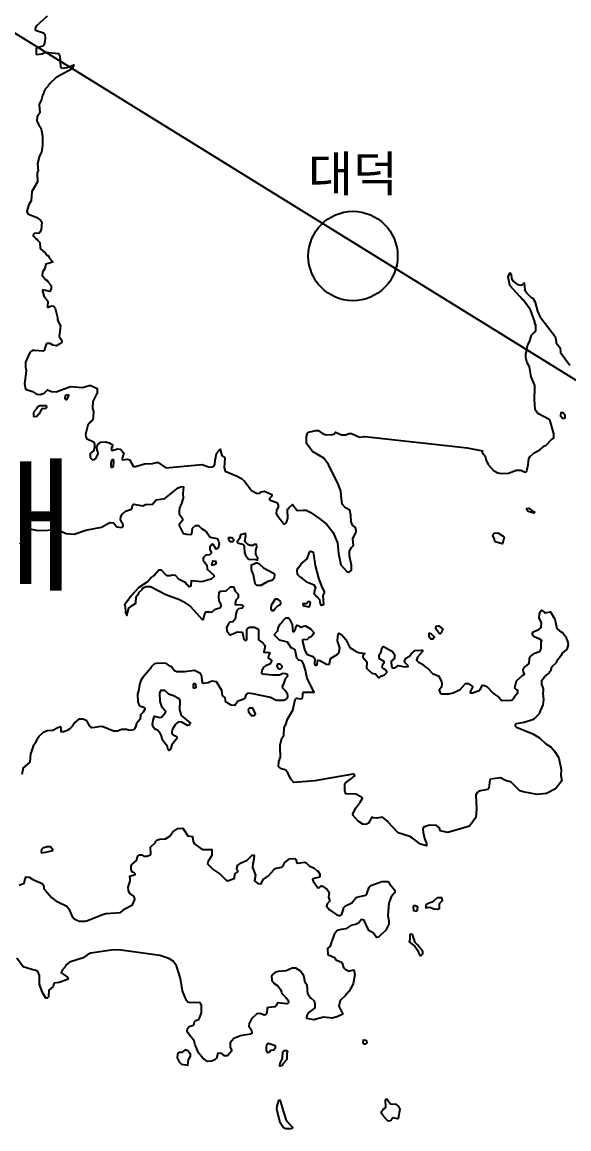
# Model space of a CAD drawing. Header units: millimetres. Extents: x -19392 to 580976, y -49129 to 736091.
# Drawn here: x 180207 to 195509, y 87190 to 118143 of the extents above; entities that cross this region are included whole.
import ezdxf
from ezdxf.enums import TextEntityAlignment as Align

# ---------------------------------------------------------------- set-up
doc = ezdxf.new("R2010")
doc.units = ezdxf.units.MM
for name, color, linetype in [('2121', 7, 'Continuous'), ('2122', 7, 'Continuous'), ('AWS', 4, 'Continuous'), ('AWS명', 2, 'Continuous'), ('관측소명', 3, 'Continuous'), ('티센', 6, 'Continuous')]:
    doc.layers.add(name, color=color, linetype=linetype)
doc.styles.get("Standard").update_dxf_attribs({"font": ''})
doc.styles.get('Standard').set_extended_font_data('Gulim')

msp = doc.modelspace()

# ---------------------------------------------------------------- linework, layer by layer
at = {"layer": '2121', "color": 7}
msp.add_lwpolyline([(180910, 118312), (180600, 118029), (180600, 118016), (180580, 117998), (180574, 117929), (180586, 117917), (180810, 117842), (180841, 117801), (180852, 117707), (180844, 117600), (180811, 117499), (180784, 117470), (180636, 117435), (180604, 117404), (180604, 117404), (180603, 117254), (180614, 117241), (180758, 117259), (180865, 117307), (181221, 117265), (181264, 117190), (181285, 116901), (181303, 116870), (181315, 116857), (181464, 116874), (181653, 116946), (181609, 116841), (181162, 116591), (180986, 116430), (180985, 116418), (180973, 116418), (180941, 116387), (180934, 116356), (180852, 116264), (180827, 116214), (180796, 116115), (180779, 116088), (180754, 115978), (180684, 115841), (180699, 115603), (180629, 115498), (180616, 115379), (180677, 115264), (180707, 115228), (180737, 115153), (180776, 114953), (180776, 114953), (180782, 114703), (180748, 114509), (180697, 114403), (180638, 114186), (180654, 113972), (180641, 113960), (180628, 113910), (180638, 113680), (180477, 113406), (180456, 113145), (180392, 113046), (180339, 112849), (180370, 112783), (180618, 112680), (180717, 112607), (180760, 112553), (180739, 112335), (180706, 112267), (180681, 112242), (180543, 112231), (180525, 112212), (180518, 112163), (180597, 112083), (180627, 112073), (180629, 112059), (180703, 111979), (180713, 111823), (180726, 111810), (180720, 111804), (180864, 111678), (180912, 111620), (180912, 111620), (180943, 111613), (180953, 111583), (181070, 111428), (180870, 111378), (180844, 111252), (180780, 111148), (180772, 111060), (180863, 110942), (180911, 110915), (180907, 110904), (180941, 110883), (180940, 110870), (181019, 110775), (181017, 110682), (180985, 110614), (180786, 110654), (180773, 110626), (180814, 110490), (180925, 110340), (180917, 110171), (180949, 110167), (180982, 110190), (181033, 110207), (181092, 110200), (181136, 110143), (181201, 109886), (181200, 109811), (181285, 109653), (181244, 109354), (181286, 109288), (181279, 109282), (181279, 109282), (181314, 109241), (181320, 109204), (181298, 109169), (181172, 109086), (181070, 109109), (180991, 109152), (180897, 109159), (180879, 109140), (180826, 108959), (180801, 108938), (180552, 108964), (180489, 108961), (180419, 108903), (180297, 108630), (180302, 108481), (180316, 108405), (180314, 108308), (180277, 108033), (180288, 107918), (180318, 107870), (180494, 107815), (180611, 107735), (180710, 107731), (180824, 107767), (180919, 107859), (181030, 107814), (181162, 107806), (181557, 107951), (181894, 107922), (182088, 107981), (182132, 107981), (182132, 107981), (182306, 107897), (182311, 107747), (182266, 107704), (182182, 107530), (182180, 107337), (182204, 107258), (182196, 107093), (182182, 107024), (182151, 106976), (182133, 106970), (182049, 106875), (181983, 106614), (181989, 106553), (182013, 106501), (182206, 106402), (182230, 106346), (182229, 106242), (182203, 106155), (182114, 106075), (182107, 106032), (182113, 105969), (182174, 105899), (182237, 105908), (182268, 105939), (182332, 106067), (182329, 106125), (182311, 106169), (182297, 106255), (182330, 106335), (182412, 106397), (182549, 106408), (182549, 106408), (182643, 106381), (182735, 106321), (182741, 106286), (182723, 106268), (182703, 106218), (182715, 106162), (182884, 106209), (182953, 106202), (182971, 106189), (183051, 106088), (183005, 105945), (183011, 105901), (183149, 105919), (183223, 105902), (183229, 105871), (183328, 105716), (183378, 105712), (183635, 105794), (183854, 105797), (183972, 105827), (184016, 105826), (184227, 105679), (185247, 105772), (185427, 105708), (185471, 105701), (185565, 105712), (185583, 105734), (185601, 105785), (185609, 105883), (185651, 106080), (185701, 106154), (185701, 106154), (185752, 106196), (185793, 106022), (185858, 105983), (185880, 105952), (185858, 105683), (185894, 105589), (186222, 105445), (186348, 105377), (186428, 105306), (186631, 105048), (186768, 104965), (186842, 104959), (186903, 105009), (186993, 105025), (187192, 104932), (187197, 104886), (187134, 104823), (187133, 104792), (187152, 104773), (187332, 104709), (187375, 104646), (187374, 104565), (187323, 104490), (187316, 104405), (187366, 104324), (187531, 104109), (187556, 104109), (187581, 104128), (187613, 104174), (187645, 104267), (187642, 104362), (187642, 104362), (187630, 104400), (187630, 104523), (187650, 104530), (187669, 104560), (187778, 104653), (187904, 104482), (188073, 104497), (188154, 104492), (188272, 104440), (188539, 104256), (188731, 104091), (188909, 103869), (188982, 103712), (189030, 103580), (189057, 103280), (189128, 102961), (189306, 102765), (189363, 102764), (189426, 102813), (189422, 102957), (189369, 103213), (189370, 103351), (189429, 103446), (189478, 103506), (189463, 103700), (189546, 103861), (189553, 103899), (189547, 103981), (189509, 104027), (189449, 104075), (189412, 104163), (189412, 104163), (189407, 104345), (189379, 104491), (189261, 104558), (189168, 104666), (189143, 104807), (189123, 105023), (189064, 105204), (188777, 105770), (188648, 105944), (188338, 106139), (188277, 106209), (188178, 106347), (188166, 106378), (188162, 106554), (188194, 106643), (188220, 106678), (188427, 106725), (188495, 106724), (188613, 106641), (188718, 106602), (188894, 106606), (188944, 106627), (188982, 106680), (189150, 106603), (189268, 106601), (189350, 106638), (189425, 106637), (189649, 106534), (189800, 106554), (192659, 106237), (193092, 106157), (193092, 106157), (193086, 106108), (193166, 106001), (193196, 105895), (193250, 105769), (193398, 105599), (193516, 105541), (193610, 105515), (193815, 105525), (194042, 105616), (194166, 105614), (194238, 105578), (194304, 105559), (194329, 105584), (194346, 105643), (194368, 105760), (194384, 105942), (194412, 105983), (194541, 106096), (194693, 106182), (194826, 106293), (194863, 106305), (195028, 106478), (195040, 106478), (195091, 106521), (195086, 106632), (194985, 106997), (194954, 107032), (194644, 107201), (194570, 107302), (194549, 107595), (194559, 107890), (194559, 107890), (194554, 107977), (194456, 108221), (194404, 108504), (194343, 108617), (194302, 108767), (194303, 108864), (194316, 108892), (194355, 109098), (194411, 109199), (194459, 109384), (194548, 109470), (194560, 109470), (194562, 109491), (194581, 109510), (194582, 109670), (194556, 109715), (194556, 109765), (194431, 110094), (194228, 110374), (194194, 110400), (194137, 110468), (193858, 110778), (193843, 110833), (193812, 111009), (193844, 111111), (193870, 111129), (193892, 111092), (193904, 110976), (193954, 110900), (194075, 110803), (194171, 110784), (194171, 110784), (194209, 110806), (194256, 110853), (194276, 110649), (194356, 110535), (194437, 110460), (194498, 110421), (194553, 110333), (194562, 110299), (194634, 110064), (194697, 109909), (195127, 109350), (195157, 109212), (195156, 109175), (195267, 109030), (195272, 108905), (195536, 108551)], dxfattribs=at)
at = {"layer": '2122', "color": 7}
for points in [[(180706, 107422), (180876, 107419), (180887, 107378), (180881, 107359), (180861, 107341), (180761, 107324), (180678, 107181), (180615, 107116), (180546, 107108), (180534, 107120), (180535, 107214), (180548, 107252), (180631, 107351), (180638, 107372), (180706, 107422), (180706, 107422)], [(181454, 107711), (181416, 107696), (181403, 107631), (181427, 107593), (181463, 107593), (181516, 107689), (181510, 107708), (181454, 107711), (181454, 107711)], [(195283, 107143), (195294, 107230), (195350, 107223), (195397, 107163), (195392, 107067), (195379, 107054), (195329, 107055), (195280, 107111), (195283, 107143), (195283, 107143)], [(182691, 105799), (182690, 105718), (182703, 105699), (182740, 105698), (182760, 105736), (182773, 105854), (182768, 105904), (182724, 105905), (182705, 105887), (182691, 105799), (182691, 105799)], [(180145, 103557), (180252, 103662), (180259, 103688), (180303, 103754), (180456, 103960), (180643, 103926), (181200, 103944), (181436, 103841), (181667, 103826), (181993, 103934), (182431, 104021), (182664, 104150), (182764, 104137), (182856, 104029), (183000, 104008), (183031, 104039), (183032, 104089), (182959, 104222), (182966, 104321), (183002, 104359), (183002, 104359), (183008, 104379), (183099, 104470), (183268, 104520), (183285, 104559), (183295, 104629), (183327, 104660), (183588, 104619), (183658, 104656), (183857, 104659), (183959, 104783), (184197, 104824), (184576, 105119), (184670, 105152), (184720, 105149), (184708, 104960), (184716, 104830), (184657, 104649), (184644, 104637), (184638, 104594), (184612, 104568), (184599, 104451), (184604, 104387), (184696, 104261), (184695, 104206), (184606, 104094), (184606, 104062), (184715, 103845), (184809, 103825), (184940, 103818), (184953, 103833), (184980, 103989), (184980, 103989), (185056, 104063), (185131, 104062), (185159, 104047), (185224, 103979), (185323, 103928), (185354, 103889), (185367, 103889), (185373, 103869), (185471, 103739), (185670, 103705), (185706, 103630), (185718, 103554), (185691, 103433), (185678, 103418), (185635, 103406), (185556, 103538), (185530, 103544), (185461, 103464), (185460, 103390), (185497, 103338), (185496, 103289), (185452, 103249), (185351, 103234), (185282, 103173), (185275, 103144), (185274, 103095), (185379, 102959), (185390, 102841), (185575, 102673), (185581, 102638), (185499, 102567), (185499, 102567), (185236, 102492), (184942, 102515), (184928, 102371), (184871, 102347), (184828, 102413), (184796, 102438), (184785, 102464), (184605, 102556), (184501, 102664), (184420, 102678), (184347, 102661), (184276, 102658), (184251, 102667), (184105, 102812), (184034, 102820), (183913, 102672), (183800, 102605), (183794, 102573), (183717, 102493), (183472, 102334), (183254, 102092), (183254, 102080), (183177, 101990), (183170, 101969), (183076, 101845), (183076, 101845)], [(194436, 104514), (194508, 104456), (194546, 104444), (194545, 104431), (194527, 104413), (194370, 104455), (194329, 104501), (194334, 104543), (194384, 104549), (194436, 104514), (194436, 104514)], [(186106, 103619), (186131, 103655), (186082, 103718), (185982, 103719), (185981, 103670), (186032, 103620), (186106, 103619), (186106, 103619)], [(186419, 103463), (186427, 103308), (186457, 103236), (186543, 103125), (186749, 103113), (186799, 103097), (186806, 103153), (186745, 103266), (186746, 103373), (186776, 103455), (186767, 103535), (186711, 103542), (186673, 103505), (186592, 103503), (186524, 103538), (186455, 103595), (186437, 103627), (186464, 103782), (186458, 103842), (186321, 103803), (186295, 103703), (186224, 103608), (186249, 103570), (186380, 103546), (186417, 103505), (186419, 103463), (186419, 103463)], [(193550, 103839), (193674, 103767), (193699, 103739), (193653, 103552), (193473, 103595), (193441, 103617), (193430, 103693), (193382, 103773), (193388, 103812), (193414, 103849), (193532, 103860), (193550, 103839), (193550, 103839)], [(185535, 103024), (185549, 103076), (185618, 103072), (185642, 103003), (185586, 102969), (185542, 102954), (185516, 102957), (185535, 103024), (185535, 103024)], [(188053, 102581), (187990, 102622), (187913, 102695), (187908, 102827), (187940, 102895), (187981, 102935), (188014, 102990), (188181, 103135), (188251, 103315), (188289, 103344), (188348, 103321), (188366, 103267), (188409, 102949), (188504, 102594), (188606, 102321), (188662, 102217), (188661, 102186), (188624, 102111), (188639, 101849), (188627, 101833), (188588, 101831), (188558, 101874), (188535, 101988), (188467, 102074), (188430, 102096), (188381, 102158), (188404, 102281), (188426, 102326), (188384, 102396), (188197, 102467), (188053, 102581), (188053, 102581)], [(186960, 102883), (187244, 102735), (187269, 102703), (187259, 102593), (187217, 102535), (187066, 102488), (186890, 102390), (186777, 102391), (186728, 102430), (186687, 102686), (186627, 102825), (186622, 102962), (186755, 103022), (186789, 103019), (186829, 103003), (186960, 102883), (186960, 102883)], [(183076, 101845), (183087, 101806), (183100, 101620), (183139, 101552), (183195, 101757), (183284, 101827), (183391, 101891), (183399, 102066), (183476, 102177), (183476, 102190), (183577, 102289), (183578, 102314), (183672, 102356), (183803, 102355), (184225, 102137), (184611, 101994), (184716, 101943), (184921, 101803), (185250, 101440), (185275, 101439), (185285, 101445), (185307, 101569), (185348, 101646), (185444, 101650), (185518, 101639), (185614, 101726), (185738, 101764), (185776, 101805), (185777, 101854), (185722, 101955), (185711, 102055), (185711, 102055), (185725, 102205), (185764, 102232), (185920, 102240), (186039, 102350), (186127, 102353), (186170, 102233), (186250, 102148), (186255, 102123), (186249, 102042), (186185, 101980), (186165, 101878), (186171, 101856), (186351, 101847), (186395, 101809), (186395, 101790), (186363, 101756), (186263, 101736), (186212, 101692), (186184, 101582), (186165, 101443), (186108, 101372), (186021, 101364), (185989, 101333), (185931, 101215), (185936, 101115), (186016, 101008), (186033, 101005), (186155, 101050), (186224, 101087), (186367, 101082), (186379, 101066), (186379, 101066), (186408, 100884), (186445, 100852), (186489, 100858), (186496, 100890), (186493, 101158), (186525, 101188), (186531, 101207), (186569, 101223), (186713, 101224), (186806, 101179), (186824, 101157), (186820, 100866), (186957, 100771), (187006, 100701), (186972, 100520), (187122, 100516), (187140, 100500), (187108, 100441), (187089, 100366), (187155, 100330), (187187, 100296), (187188, 100274), (187136, 100191), (187020, 100141), (186966, 100102), (186934, 100033), (186916, 100015), (186902, 99934), (186927, 99918), (187226, 99887), (187408, 99890), (187408, 99890), (187502, 99933), (187581, 99926), (187627, 99909), (187638, 99850), (187559, 99753), (187514, 99607), (187484, 99558), (187492, 99526), (187583, 99435), (187626, 99375), (187631, 99287), (187624, 99238), (187548, 99179), (187523, 99170), (187336, 99166), (187298, 99176), (187157, 99259), (186660, 99361), (186527, 99376), (186469, 99328), (186437, 99234), (186411, 99206), (186279, 99158), (186242, 99155), (186159, 99035), (186059, 99042), (186008, 99068), (185977, 99096), (185911, 99122), (185888, 99248), (185813, 99311), (185796, 99454), (185643, 99694), (185643, 99694), (185512, 99708), (185418, 99666), (185274, 99643), (185243, 99712), (185239, 99849), (185202, 99922), (185035, 100008), (184759, 99974), (184541, 99977), (184473, 100003), (184374, 100120), (184361, 100120), (184225, 100219), (183964, 100207), (183913, 100197), (183824, 100124), (183799, 100061), (183575, 99800), (183534, 99732), (183493, 99622), (183478, 99477), (183439, 99348), (183443, 99136), (183473, 99057), (183498, 99025), (183628, 98977), (183640, 98920), (183595, 98840), (183519, 98771), (183511, 98647), (183410, 98523), (183383, 98423), (183354, 98376), (183354, 98376), (183320, 98346), (183213, 98332), (183132, 98358), (182989, 98360), (182877, 98311), (182764, 98313), (182447, 98442), (182356, 98438), (182240, 98413), (182159, 98408), (182103, 98453), (182018, 98598), (181919, 98649), (181828, 98653), (181793, 98644), (181680, 98552), (181611, 98444), (181547, 98376), (181466, 98329), (181370, 98293), (181301, 98294), (181303, 98416), (181278, 98435), (181210, 98408), (181064, 98328), (180914, 98318), (180795, 98280), (180669, 98159), (180665, 98139), (180627, 98089), (180585, 98004), (180585, 97985), (180515, 97892), (180515, 97892), (180450, 97699), (180437, 97686), (180422, 97449), (180238, 97283), (180199, 97103)], [(187192, 101859), (187295, 102014), (187335, 102016), (187431, 101945), (187440, 101914), (187433, 101846), (187345, 101797), (187274, 101725), (187267, 101706), (187254, 101706), (187243, 101682), (187230, 101679), (187206, 101676), (187181, 101721), (187183, 101842), (187192, 101859), (187192, 101859)], [(188164, 101886), (188215, 101935), (188258, 101938), (188264, 101891), (188244, 101785), (188101, 101805), (188082, 101818), (188071, 101881), (188164, 101886), (188164, 101886)], [(191811, 101141), (191786, 101177), (191799, 101246), (191874, 101257), (191986, 101169), (191921, 101057), (191896, 101038), (191877, 101044), (191811, 101141), (191811, 101141)], [(191595, 101063), (191643, 101045), (191739, 100947), (191739, 100934), (191701, 100884), (191650, 100885), (191614, 100926), (191600, 100962), (191595, 101063), (191595, 101063)], [(187434, 100052), (187486, 100102), (187486, 100127), (187425, 100190), (187350, 100191), (187336, 100140), (187360, 100078), (187385, 100052), (187434, 100052), (187434, 100052)], [(183871, 98625), (183912, 98729), (184062, 98696), (184106, 98702), (184220, 98832), (184227, 98875), (184202, 98888), (184136, 98969), (184104, 99029), (184067, 99140), (184058, 99377), (184103, 99464), (184190, 99457), (184308, 99361), (184443, 99309), (184581, 99239), (184618, 99170), (184613, 98915), (184662, 98750), (184916, 98535), (184884, 98480), (184840, 98474), (184673, 98564), (184579, 98577), (184494, 98501), (184494, 98488), (184414, 98372), (184394, 98298), (184400, 98260), (184424, 98216), (184488, 98187), (184524, 98156), (184542, 98121), (184542, 98121), (184396, 97930), (184364, 97807), (184344, 97783), (184315, 97774), (184288, 97812), (184277, 97887), (184135, 98058), (184105, 98186), (184081, 98240), (184001, 98335), (183914, 98382), (183877, 98436), (183859, 98499), (183871, 98625), (183871, 98625)], [(184995, 99571), (184998, 99540), (185016, 99515), (185066, 99530), (185079, 99545), (185073, 99610), (185048, 99639), (185005, 99640), (184992, 99615), (184995, 99571), (184995, 99571)], [(186552, 98856), (186539, 98914), (186558, 98951), (186583, 98964), (186646, 98963), (186725, 98805), (186724, 98756), (186705, 98746), (186630, 98744), (186556, 98833), (186552, 98856), (186552, 98856)], [(180128, 94005), (180260, 94059), (180292, 94190), (180318, 94240), (180405, 94232), (180505, 94162), (180765, 94052), (180802, 94002), (180814, 93921), (180857, 93856), (181026, 93662), (181146, 93566), (181209, 93544), (181457, 93419), (181512, 93343), (181602, 93150), (181653, 93075), (181715, 93037), (181814, 93002), (181970, 93000), (182020, 93011), (182455, 93187), (182560, 93217), (182961, 93243), (183080, 93348), (183295, 93454), (183295, 93454), (183365, 93609), (183341, 93685), (183221, 93772), (183187, 93857), (183176, 93953), (183235, 94121), (183229, 94196), (183217, 94227), (183224, 94258), (183374, 94307), (183374, 94319), (183331, 94357), (183300, 94370), (183263, 94433), (183258, 94539), (183278, 94582), (183404, 94694), (183444, 94818), (183494, 94858), (183562, 94853), (183618, 94819), (183706, 94814), (183787, 94857), (183813, 94881), (183803, 95069), (183936, 95198), (183936, 95224), (183974, 95261), (184062, 95297), (184224, 95301), (184340, 95372), (184409, 95467), (184421, 95499), (184421, 95499), (184566, 95590), (184703, 95601), (184844, 95387), (184975, 95367), (184991, 95226), (185003, 95204), (185035, 95166), (185208, 95032), (185277, 95007), (185521, 95003), (185518, 94835), (185413, 94679), (185396, 94604), (185532, 94467), (185558, 94441), (185749, 94313), (185921, 94143), (185933, 94142), (185940, 94123), (185990, 94133), (186153, 94201), (186161, 94320), (186243, 94375), (186244, 94420), (186219, 94444), (186226, 94532), (186239, 94557), (186333, 94631), (186509, 94703), (186649, 94845), (186693, 94844), (186699, 94818), (186683, 94678), (186683, 94678), (186666, 94615), (186657, 94496), (186741, 94281), (186715, 94125), (186801, 94056), (186895, 94039), (186953, 94160), (187100, 94266), (187250, 94431), (187257, 94450), (187319, 94484), (187476, 94507), (187511, 94547), (187559, 94640), (187691, 94738), (187841, 94749), (187866, 94721), (187896, 94633), (187922, 94620), (188115, 94645), (188152, 94632), (188244, 94543), (188381, 94485), (188462, 94409), (188486, 94408), (188535, 94309), (188541, 94246), (188529, 94233), (188340, 94179), (188333, 94161), (188348, 94140), (188348, 94122), (188480, 93934), (188480, 93934), (188531, 93940), (188587, 93983), (188633, 93965), (188742, 93887), (188797, 93805), (188777, 93674), (188813, 93587), (188807, 93549), (188743, 93487), (188730, 93419), (188810, 93317), (189014, 93178), (189076, 93161), (189120, 93157), (189158, 93188), (189211, 93381), (189261, 93430), (189437, 93510), (189558, 93658), (189579, 93671), (189827, 93727), (189859, 93760), (189918, 93947), (189968, 93996), (190276, 94111), (190433, 94109), (190457, 94099), (190492, 94042), (190635, 93863), (190634, 93801), (190539, 93682), (190468, 93503), (190439, 93159), (190439, 93159), (190474, 93009), (190473, 92915), (190383, 92747), (190183, 92552), (190124, 92544), (190045, 92667), (189915, 92734), (189787, 93002), (189769, 93028), (189707, 93044), (189626, 92956), (189567, 92914), (189404, 92879), (189265, 92787), (189134, 92767), (189027, 92734), (188938, 92623), (188848, 92365), (188827, 92301), (188752, 92238), (188763, 92066), (188949, 91979), (188991, 91920), (189142, 91854), (189166, 91820), (189189, 91729), (189231, 91674), (189245, 91656), (189318, 91622), (189344, 91599), (189344, 91599), (189493, 91642), (189514, 91507), (189472, 91245), (189359, 91040), (189245, 90912), (189111, 90778), (189068, 90622), (189132, 90487), (189181, 90395), (189047, 90331), (188891, 90282), (188643, 90310), (188374, 90239), (188177, 90273), (188185, 90383), (188223, 90432), (188319, 90498), (188406, 90574), (188413, 90680), (188390, 90758), (188302, 90835), (188278, 90844), (188204, 90957), (188189, 91208), (188127, 91277), (188105, 91434), (188068, 91512), (188056, 91512), (188056, 91525), (187989, 91607), (187870, 91687), (187764, 91688), (187601, 91609), (187375, 91588), (187301, 91569), (187206, 91495), (187186, 91464), (187191, 91345), (187259, 91260), (187364, 91193), (187438, 91089), (187469, 91014), (187474, 90976), (187599, 90855), (187652, 90789), (187658, 90727), (187658, 90727), (187614, 90687), (187352, 90712), (187317, 90637), (187288, 90601), (187103, 90584), (187062, 90572), (187054, 90423), (187018, 90378), (186979, 90373), (186867, 90412), (186779, 90407), (186628, 90272), (186557, 90141), (186556, 90066), (186623, 89953), (186635, 89859), (186597, 89838), (186322, 89795), (186133, 89722), (186032, 89598), (186030, 89473), (186065, 89392), (186066, 89366), (185951, 89231), (185870, 89235), (185796, 89302), (185684, 89303), (185645, 89166), (185601, 89120), (185519, 89080), (185393, 89072), (185264, 89165), (185147, 89316), (185147, 89316), (185049, 89542), (185026, 89655), (184897, 89801), (184854, 89867), (184830, 89926), (184831, 90001), (184882, 90051), (184994, 90090), (185026, 90124), (185033, 90186), (185083, 90229), (185153, 90253), (185171, 90284), (185230, 90433), (185227, 90640), (185196, 90702), (185159, 90722), (184909, 90712), (184846, 90732), (184810, 90776), (184700, 91046), (184637, 91397), (184529, 91748), (184430, 91881), (184312, 91951), (184064, 92035), (182981, 92190), (182935, 92197), (182697, 92191), (182134, 92104), (182052, 92080), (181914, 91976), (181531, 91850), (181531, 91850), (181433, 91766), (181423, 91732), (181324, 91627), (181296, 91556), (181469, 91441), (181493, 91379), (181481, 91366), (181248, 91285), (181105, 91267), (181092, 91255), (181078, 91168), (180952, 91070), (180949, 90882), (180906, 90848), (180868, 90849), (180764, 91022), (180698, 91235), (180695, 91479), (180646, 91595), (180603, 91618), (180477, 91644), (180238, 91720), (180059, 91966)], [(180904, 95074), (180790, 95045), (180747, 95002), (180739, 94934), (180758, 94909), (180906, 94934), (181071, 94980), (181071, 94992), (181004, 95074), (180904, 95074), (180904, 95074)], [(191726, 93571), (191674, 93531), (191536, 93477), (191504, 93433), (191510, 93376), (191562, 93389), (191641, 93381), (191727, 93345), (191834, 93338), (191891, 93353), (191885, 93421), (191892, 93490), (191968, 93576), (191957, 93649), (191826, 93647), (191726, 93571), (191726, 93571)], [(191246, 93280), (191272, 93305), (191272, 93367), (191285, 93379), (191273, 93405), (191224, 93417), (191224, 93430), (191173, 93430), (191148, 93407), (191159, 93294), (191246, 93280), (191246, 93280)], [(191169, 92318), (191195, 92300), (191276, 92184), (191340, 92039), (191374, 92038), (191425, 92090), (191426, 92153), (191272, 92337), (191204, 92406), (191139, 92601), (191119, 92626), (191069, 92633), (191057, 92607), (191055, 92482), (191042, 92417), (191169, 92318), (191169, 92318)], [(187048, 89454), (187056, 89548), (187094, 89588), (187286, 89523), (187292, 89444), (187247, 89395), (187162, 89378), (187130, 89333), (187109, 89322), (187084, 89319), (187047, 89385), (187048, 89454), (187048, 89454)], [(189748, 89616), (189757, 89682), (189819, 89675), (189848, 89648), (189855, 89599), (189812, 89559), (189773, 89556), (189749, 89588), (189748, 89616), (189748, 89616)], [(184550, 89178), (184606, 89067), (184667, 88997), (184849, 88976), (184863, 89132), (184915, 89219), (184915, 89276), (184841, 89376), (184766, 89396), (184678, 89323), (184597, 89323), (184553, 89268), (184550, 89178), (184550, 89178)], [(187490, 89168), (187503, 89348), (187541, 89379), (187615, 89381), (187634, 89365), (187634, 89334), (187613, 89315), (187613, 89128), (187511, 89014), (187485, 88964), (187436, 88940), (187423, 88943), (187430, 89024), (187488, 89136), (187490, 89168), (187490, 89168)], [(187414, 88014), (187437, 87975), (187454, 87877), (187585, 87454), (187609, 87413), (187751, 87258), (187769, 87251), (187782, 87226), (187769, 87199), (187725, 87190), (187587, 87191), (187525, 87217), (187427, 87362), (187332, 87739), (187342, 87829), (187388, 87982), (187414, 88014), (187414, 88014)], [(190409, 88035), (190514, 87891), (190665, 87877), (190737, 87820), (190775, 87744), (190735, 87480), (190722, 87466), (190578, 87496), (190540, 87431), (190508, 87410), (190452, 87405), (190372, 87491), (190372, 87503), (190291, 87579), (190267, 87620), (190268, 87675), (190308, 87724), (190312, 87743), (190382, 87792), (190374, 88003), (190409, 88035), (190409, 88035)]]:
    msp.add_lwpolyline(points, dxfattribs=at)
msp.add_lwpolyline([(194686, 98834), (194685, 98803), (194578, 98695), (194490, 98630), (194258, 98552), (194038, 98518), (194007, 98483), (194012, 98446), (194043, 98424), (194497, 98237), (194596, 98186), (194683, 98122), (194862, 97957), (195010, 97862), (195102, 97751), (195213, 97597), (195231, 97557), (195296, 97239), (195288, 97071), (195288, 97071), (195310, 96927), (195133, 96701), (194885, 96573), (194623, 96545), (194232, 96619), (194145, 96642), (194114, 96661), (193892, 96889), (193731, 96935), (193593, 97005), (193312, 96970), (193293, 96950), (193265, 96715), (193240, 96678), (193033, 96647), (192976, 96626), (192932, 96588), (192907, 96526), (192926, 96132), (192926, 96132), (192901, 95900), (192724, 95659), (192412, 95567), (192122, 95475), (191906, 95521), (191889, 95609), (191808, 95678), (191608, 95687), (191439, 95627), (191420, 95580), (191432, 95480), (191469, 95310), (191527, 95169), (191520, 95107), (191358, 95153), (191135, 95318), (191054, 95363), (190731, 95473), (190441, 95780), (190441, 95793), (190429, 95793), (190293, 95904), (190233, 95902), (190136, 95881), (190030, 95892), (189992, 95906), (189898, 95741), (189822, 95704), (189747, 95708), (189610, 95800), (189462, 95959), (189463, 96002), (189559, 96182), (189672, 96329), (189731, 96437), (189704, 96464), (189551, 96551), (189551, 96551), (189271, 96561), (189240, 96655), (189235, 96705), (189243, 96842), (189254, 96864), (189422, 96986), (189499, 97060), (189514, 97064), (189489, 97108), (189459, 97114), (188399, 96927), (187812, 96873), (187732, 96971), (187647, 97144), (187586, 97220), (187436, 97265), (187381, 97329), (187389, 97466), (187434, 97590), (187425, 97860), (187432, 97922), (187472, 98121), (187530, 98189), (187539, 98420), (187589, 98495), (187635, 98650), (187782, 98898), (187849, 99197), (187893, 99240), (188011, 99220), (188042, 99226), (188055, 99241), (188065, 99304), (188065, 99304), (188059, 99354), (188076, 99407), (188382, 99407), (188187, 99787), (188138, 100016), (188086, 100194), (188038, 100276), (187950, 100296), (187894, 100353), (187847, 100590), (187823, 100610), (187736, 100639), (187632, 100806), (187414, 100858), (187353, 100910), (187272, 101001), (187278, 101038), (187361, 101122), (187375, 101203), (187433, 101308), (187494, 101374), (187494, 101386), (187591, 101481), (187660, 101487), (187686, 101447), (187763, 101292), (187785, 101104), (187795, 101098), (187820, 101097), (187833, 101109), (187859, 101168), (187859, 101168), (187875, 101246), (187894, 101277), (187928, 101270), (188012, 101220), (188058, 101231), (188085, 101251), (188138, 101256), (188274, 101172), (188367, 101071), (188341, 101003), (188296, 100947), (188239, 100929), (188189, 100873), (188058, 100869), (188051, 100819), (188122, 100568), (188153, 100503), (188196, 100454), (188351, 100397), (188395, 100340), (188393, 100196), (188410, 100146), (188461, 100177), (188481, 100295), (188538, 100288), (188723, 100189), (188792, 100181), (188811, 100203), (188838, 100346), (189027, 100453), (189071, 100496), (189071, 100496), (189103, 100641), (189032, 100844), (189053, 101037), (189072, 101056), (189159, 101011), (189264, 100881), (189379, 100649), (189527, 100560), (189578, 100518), (189797, 100482), (189745, 100422), (189745, 100385), (189855, 100252), (189847, 100071), (189995, 99932), (190101, 99918), (190181, 99814), (190206, 99813), (190244, 99847), (190350, 99886), (190414, 99951), (190414, 99970), (190378, 100026), (190317, 100059), (190284, 100090), (190297, 100152), (190323, 100209), (190343, 100227), (190337, 100259), (190218, 100329), (190196, 100373), (190195, 100420), (190195, 100420), (190208, 100466), (190259, 100528), (190273, 100634), (190310, 100684), (190343, 100676), (190571, 100537), (190633, 100455), (190631, 100348), (190549, 100281), (190537, 100255), (190541, 100131), (190566, 100093), (190586, 100081), (190647, 100086), (190735, 100153), (190922, 100113), (191012, 100118), (191006, 100151), (190911, 100245), (190905, 100263), (190950, 100357), (191049, 100408), (191098, 100475), (191203, 100572), (191378, 100582), (191409, 100575), (191409, 100539), (191269, 100378), (191243, 100297), (191300, 100247), (191375, 100205), (191375, 100205), (191509, 100106), (191571, 100055), (191688, 99929), (191868, 99852), (191941, 99694), (191953, 99644), (191946, 99544), (191882, 99457), (191894, 99417), (191937, 99357), (192150, 99360), (192268, 99389), (192463, 99475), (192615, 99648), (192690, 99647), (192808, 99565), (192807, 99544), (192750, 99415), (192749, 99384), (192809, 99384), (192994, 99446), (193034, 99493), (193096, 99598), (193152, 99591), (193214, 99559), (193399, 99369), (193411, 99369), (193411, 99356), (193545, 99261), (193602, 99201), (193613, 99166), (193897, 99182), (193918, 99190), (193918, 99190), (193984, 99265), (193986, 99280), (194081, 99398), (194081, 99448), (194041, 99471), (194001, 99517), (194002, 99568), (194041, 99717), (194218, 99877), (194269, 99908), (194235, 99974), (194226, 100027), (194243, 100047), (194252, 100083), (194398, 100206), (194411, 100349), (194437, 100405), (194504, 100461), (194560, 100492), (194702, 100546), (194727, 100596), (194735, 100634), (194736, 100801), (194749, 100851), (194709, 100881), (194563, 100941), (194510, 100977), (194477, 101017), (194496, 101073), (194514, 101092), (194672, 101156), (194729, 101214), (194729, 101214), (194743, 101351), (194682, 101470), (194690, 101589), (194709, 101652), (194742, 101695), (194828, 101637), (194828, 101625), (194996, 101648), (195113, 101446), (195172, 101183), (195251, 101116), (195339, 101062), (195425, 100952), (195479, 100792), (195485, 100723), (195452, 100611), (195313, 100482), (195290, 100427), (195160, 100259), (195160, 100234), (195027, 100105), (194994, 99999), (194953, 99960), (194953, 99948), (194830, 99844), (194829, 99819), (194760, 99739), (194747, 99712), (194745, 99614), (194788, 99508), (194793, 99451), (194780, 99370), (194780, 99370), (194800, 99202), (194779, 99046)], close=True, dxfattribs=at)
at = {"layer": 'AWS'}
msp.add_circle((189467, 111602), 1250, dxfattribs=at)
at = {"layer": '티센'}
msp.add_lwpolyline([(202745, 103779), (179526, 118121)], dxfattribs=at)

# ---------------------------------------------------------------- texts
at = {"layer": 'AWS명'}
msp.add_text('대덕', height=1000, dxfattribs=at).set_placement((189467, 113102), align=Align.BOTTOM_CENTER)
at = {"layer": '관측소명'}
msp.add_text('완도기상대', height=3000, dxfattribs=at).set_placement((172322, 101660), align=Align.BOTTOM_CENTER)

doc.saveas('drawing.dxf')
